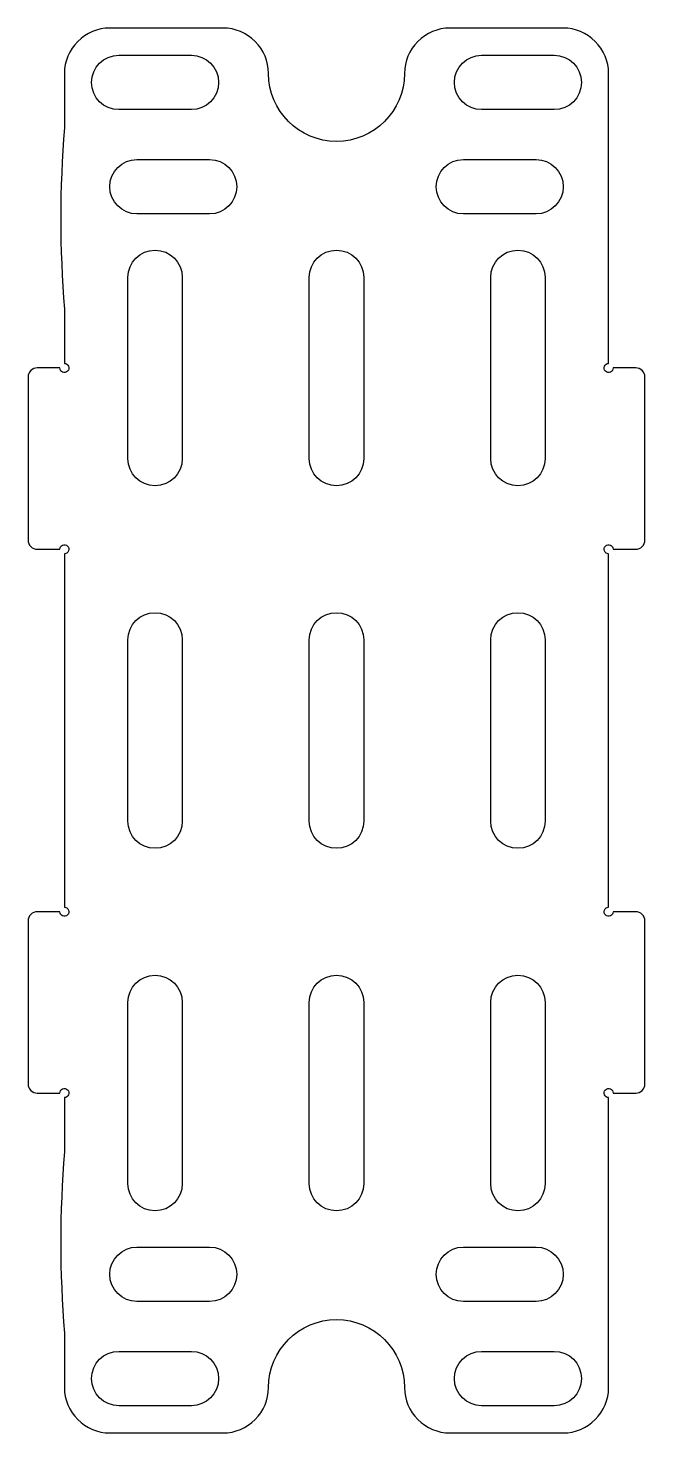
# Model space of a CAD drawing. Header units: millimetres. Extents: x -32 to 2, y -29 to 48.5.
import ezdxf

# ---------------------------------------------------------------- set-up
doc = ezdxf.new("R2010")
doc.units = ezdxf.units.MM

msp = doc.modelspace()

# ---------------------------------------------------------------- linework, layer by layer
for points in [[(0.25, -0.25, -2.414214), (0, 0), (0, 19.5, -2.414214), (0.25, 19.75), (1.5, 19.75, 0.414214), (2, 20.25), (2, 29.25, 0.414214), (1.5, 29.75), (0.25, 29.75, -2.414214), (0, 30), (0, 46, 0.414214), (-2.5, 48.5), (-8.75, 48.5, 0.414214), (-11.25, 46, -1), (-18.75, 46, 0.414214), (-21.25, 48.5), (-27.5, 48.5, 0.414214), (-30, 46), (-30, 43, 0.04), (-30, 33), (-30, 30, -2.414214), (-30.25, 29.75), (-31.5, 29.75, 0.414214), (-32, 29.25), (-32, 20.25, 0.414214), (-31.5, 19.75), (-30.25, 19.75, -2.414214), (-30, 19.5), (-30, 0, -2.414214), (-30.25, -0.25), (-31.5, -0.25, 0.414214), (-32, -0.75), (-32, -9.75, 0.414214), (-31.5, -10.25), (-30.25, -10.25, -2.414214), (-30, -10.5), (-30, -13.5, 0.04), (-30, -23.5), (-30, -26.5, 0.414214), (-27.5, -29), (-21.25, -29, 0.414214), (-18.75, -26.5, -1), (-11.25, -26.5, 0.414214), (-8.75, -29), (-2.5, -29, 0.414214), (0, -26.5), (0, -10.5, -2.414214), (0.25, -10.25), (1.5, -10.25, 0.414214), (2, -9.75), (2, -0.75, 0.414214), (1.5, -0.25)], [(-23, 44), (-27, 44, -1), (-27, 47), (-23, 47, -1)], [(-3, 44), (-7, 44, -1), (-7, 47), (-3, 47, -1)], [(-22, 38.25), (-26, 38.25, -1), (-26, 41.25), (-22, 41.25, -1)], [(-8, 41.25), (-4, 41.25, -1), (-4, 38.25), (-8, 38.25, -1)], [(-26.5, 24.75), (-26.5, 34.75, -1), (-23.5, 34.75), (-23.5, 24.75, -1)], [(-13.5, 34.75), (-13.5, 24.75, -1), (-16.5, 24.75), (-16.5, 34.75, -1)], [(-3.5, 34.75), (-3.5, 24.75, -1), (-6.5, 24.75), (-6.5, 34.75, -1)], [(-26.5, 4.75), (-26.5, 14.75, -1), (-23.5, 14.75), (-23.5, 4.75, -1)], [(-13.5, 14.75), (-13.5, 4.75, -1), (-16.5, 4.75), (-16.5, 14.75, -1)], [(-6.5, 14.75, -1), (-3.5, 14.75), (-3.5, 4.75, -1), (-6.5, 4.75)], [(-23.5, -5.25), (-23.5, -15.25, -1), (-26.5, -15.25), (-26.5, -5.25, -1)], [(-16.5, -15.25), (-16.5, -5.25, -1), (-13.5, -5.25), (-13.5, -15.25, -1)], [(-6.5, -5.25, -1), (-3.5, -5.25), (-3.5, -15.25, -1), (-6.5, -15.25)], [(-22, -21.75), (-26, -21.75, -1), (-26, -18.75), (-22, -18.75, -1)], [(-4, -18.75, -1), (-4, -21.75), (-8, -21.75, -1), (-8, -18.75)], [(-27, -24.5), (-23, -24.5, -1), (-23, -27.5), (-27, -27.5, -1)], [(-7, -24.5), (-3, -24.5, -1), (-3, -27.5), (-7, -27.5, -1)]]:
    msp.add_lwpolyline(points, format="xyb", close=True)

doc.saveas('drawing.dxf')
